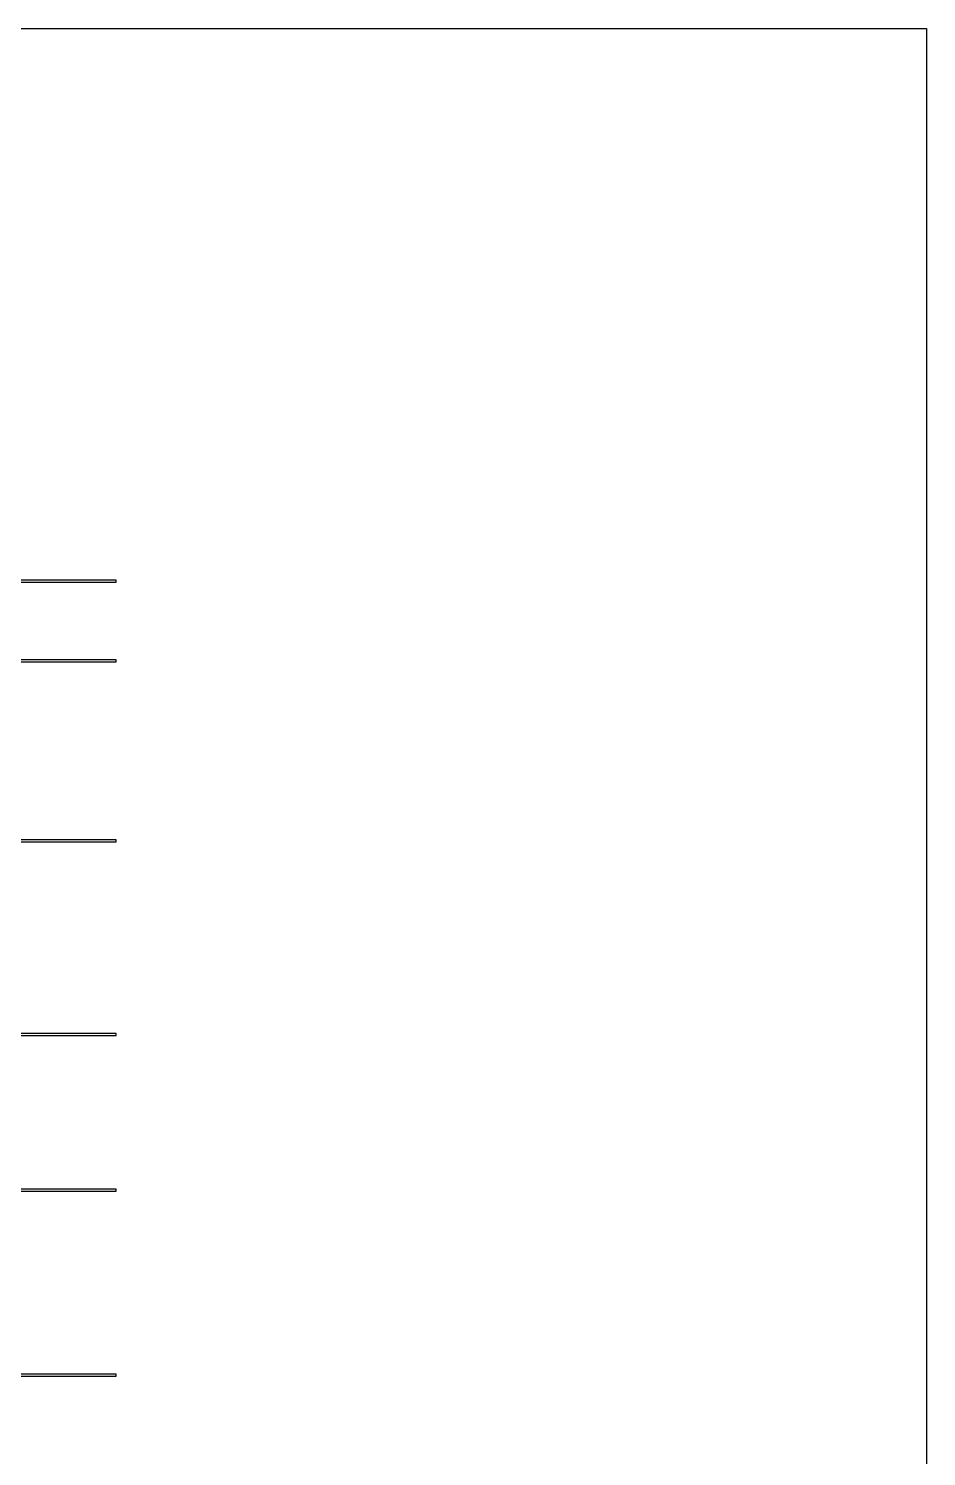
# Model space of a CAD drawing. Header units: inches. Extents: x -1514 to 1282, y -2074 to 286.
# Drawn here: x -378 to -290.4, y -1460.7 to -1321.4 of the extents above; entities that cross this region are included whole.
import ezdxf

# ---------------------------------------------------------------- set-up
doc = ezdxf.new("R2010")
doc.units = ezdxf.units.IN
doc.header["$LTSCALE"] = 0.1
doc.header["$MEASUREMENT"] = 0
doc.layers.add('pic', color=1, linetype='Continuous')

msp = doc.modelspace()

# ---------------------------------------------------------------- linework, layer by layer
at = {"layer": 'pic'}
for points in [[(-543.00003, -1321.38693), (-290.43011, -1321.38693), (-290.43011, -1681.84954), (-543.00003, -1681.84954)], [(-499.45634, -1375.40423), (-369.45634, -1375.40423), (-369.45634, -1375.20423), (-499.45634, -1375.20423)], [(-499.45634, -1383.1894), (-369.45634, -1383.1894), (-369.45634, -1382.9894), (-499.45634, -1382.9894)], [(-499.45634, -1400.75352), (-369.45634, -1400.75352), (-369.45634, -1400.55352), (-499.45634, -1400.55352)], [(-499.45634, -1434.83739), (-369.45634, -1434.83739), (-369.45634, -1434.63739), (-499.45634, -1434.63739)]]:
    msp.add_lwpolyline(points, close=True, dxfattribs=at)
for points in [[(-445.75235, -1419.64681), (-369.45634, -1419.64681), (-369.45634, -1419.44681), (-445.75235, -1419.44681)], [(-445.75235, -1452.87621), (-369.45634, -1452.87621), (-369.45634, -1452.67621), (-445.75235, -1452.67621)]]:
    msp.add_lwpolyline(points, dxfattribs=at)

doc.saveas('drawing.dxf')
